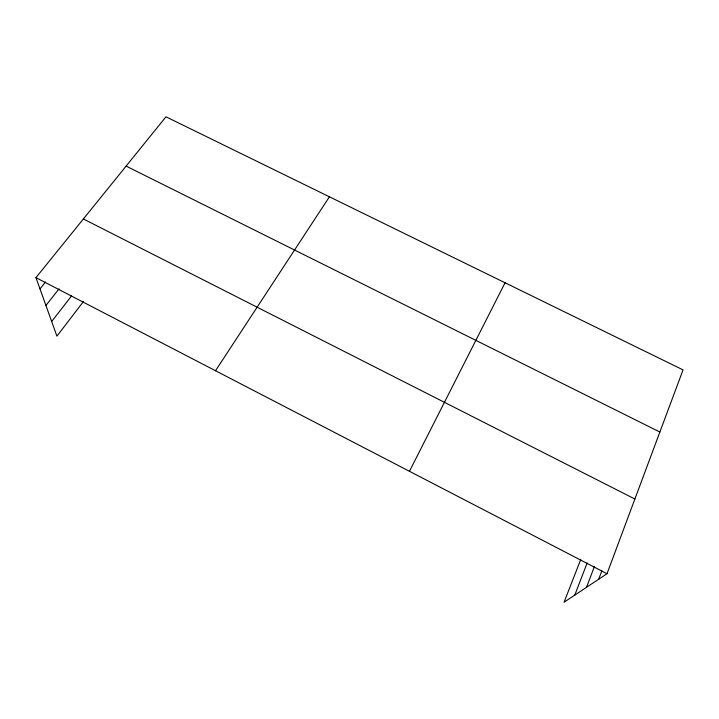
<?xml version="1.0" encoding="UTF-8"?>
<svg xmlns="http://www.w3.org/2000/svg" width="719" height="719" viewBox="0 0 719 719"><rect width="100%" height="100%" fill="white"/><g stroke="black" fill="none" stroke-linecap="round" stroke-linejoin="round"><path stroke-width="1.08" d="M580.718 559.562L564.082 602.198L607.016 573.726L683.05 369.89L165.972 116.802L35.95 277.633L56.918 336.132L83.485 301.477M598.684 579.244L601.812 570.931M586.497 587.333L594.415 566.563M574.76 595.116L587.18 562.932M409.462 471.296L505.062 282.774M215.52 370.743L329.41 196.799M51.678 321.501L71.594 295.86M45.935 305.476L59.039 288.84M39.994 288.912L45.549 281.974M126.122 166.098L659.871 432.038M83.377 218.971L634.877 499.022M35.95 277.633L607.016 573.726"/></g></svg>
